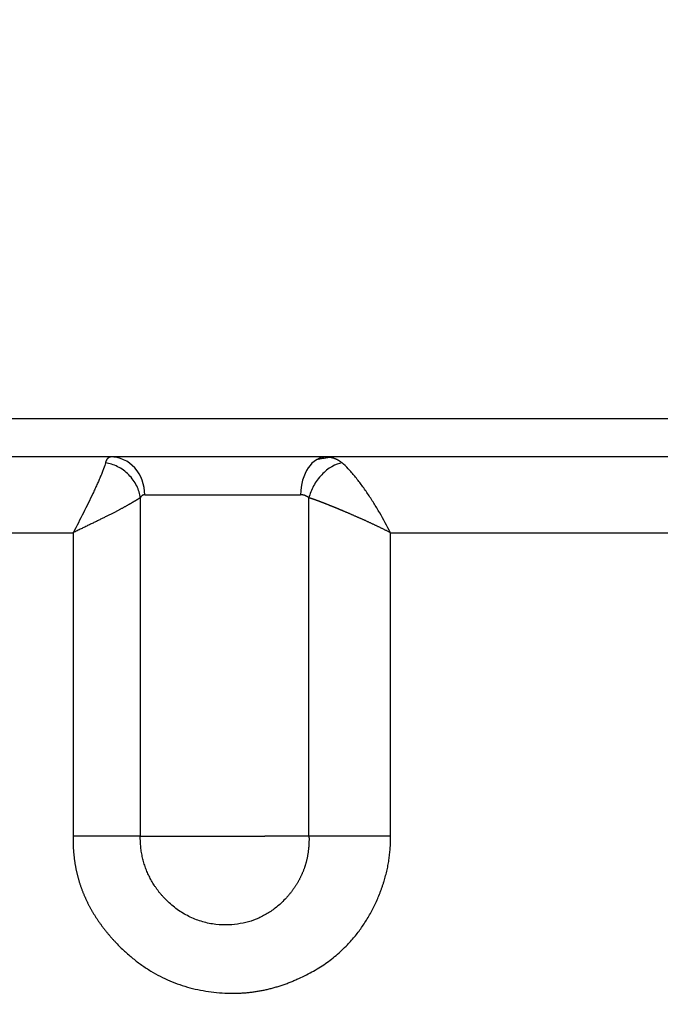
# Model space of a CAD drawing. Header units: millimetres. Extents: x 2915 to 5291, y 1031 to 4391.
# Drawn here: x 4782.65 to 4791.1, y 2247.19 to 2260.24 of the extents above; entities that cross this region are included whole.
import ezdxf

# ---------------------------------------------------------------- set-up
doc = ezdxf.new("R2010")
doc.units = ezdxf.units.MM
doc.styles.get("Standard").update_dxf_attribs({"font": 'arial.ttf'})
doc.dimstyles.new('ISO-25', dxfattribs={"dimtxt": 17, "dimasz": 17, "dimexe": 1.25, "dimexo": 0.625, "dimgap": 5, "dimtad": 1, "dimtih": 1, "dimtoh": 1, "dimdec": 1, "dimdsep": 46, "dimtxsty": 'Standard', "dimcen": 0, "dimclrd": 3, "dimclre": 3, "dimclrt": 4, "dimadec": 0, "dimazin": 0, "dimtfac": 1, "dimtdec": 1, "dimtmove": 0, "dimatfit": 3, "dimfxl": 1, "dimarcsym": 0})

# ---------------------------------------------------------------- blocks, each defined once
blk = doc.blocks.new('*D11')
at = {"color": 3, "lineweight": -2, "transparency": 16777216}
for p, q in [((4462.48, 3133.446), (4222.196, 3133.446)), ((4223.446, 3116.446), (4223.446, 2549.911)), ((4223.446, 1951.089), (4223.446, 2517.623)), ((4801.666, 1934.089), (4222.196, 1934.089))]:
    blk.add_line(p, q, dxfattribs=at)
at = {"color": 3, "transparency": 16777216}
for points in [[(4220.612, 3116.446), (4226.279, 3116.446), (4223.446, 3133.446)], [(4220.612, 1951.089), (4226.279, 1951.089), (4223.446, 1934.089)]]:
    blk.add_solid(points, dxfattribs=at)
at = {"layer": 'Defpoints', "color": 0, "transparency": 16777216}
for p in [(4463.105, 3133.446), (4223.446, 1934.089), (4802.291, 1934.089)]:
    blk.add_point(p, dxfattribs=at)
at = {"color": 4, "transparency": 16777216, "insert": (4223.446, 2533.767), "char_height": 17, "attachment_point": 5}
blk.add_mtext('(1180~1430)', dxfattribs=at)

msp = doc.modelspace()

# ---------------------------------------------------------------- linework, layer by layer
at = {"linetype": 'Continuous', "lineweight": 13, "extrusion": (0, 1, 0)}
for p, q in [((4799.541, 2254.983), (4765.041, 2254.983)), ((4784.299, 2253.983), (4786.356, 2253.983)), ((4784.24, 2253.943), (4784.24, 2249.483)), ((4786.465, 2249.483), (4786.465, 2253.943)), ((4778.858, 2253.483), (4783.355, 2253.483)), ((4783.355, 2253.483), (4783.355, 2249.483)), ((4787.541, 2253.483), (4791.595, 2253.483)), ((4787.541, 2249.483), (4787.541, 2253.483))]:
    msp.add_line(p, q, dxfattribs=at)
at = {"linetype": 'Continuous', "lineweight": 18, "extrusion": (0, 1, 0)}
msp.add_line((4799.041, 2254.483), (4765.541, 2254.483), dxfattribs=at)
at = {"linetype": 'Continuous', "lineweight": 13}
for centre, major_axis, ratio, start_param, end_param in [((4783.848, 2253.983), (0, -0.5), 0.903159, 1.570796, 3.141593), ((4786.695, 2253.983), (0, 0.5), 0.678686, 0, 1.570796)]:
    msp.add_ellipse(centre, major_axis=major_axis, ratio=ratio, start_param=start_param, end_param=end_param, dxfattribs=at)
for points, knots in [([(4783.784, 2254.404), (4783.784, 2254.406), (4783.786, 2254.41), (4783.787, 2254.415), (4783.789, 2254.421), (4783.791, 2254.426), (4783.793, 2254.431), (4783.796, 2254.436), (4783.798, 2254.44), (4783.8, 2254.445), (4783.802, 2254.449), (4783.804, 2254.453), (4783.807, 2254.456), (4783.809, 2254.46), (4783.812, 2254.463), (4783.814, 2254.466), (4783.817, 2254.468), (4783.819, 2254.471), (4783.822, 2254.473), (4783.824, 2254.475), (4783.827, 2254.477), (4783.83, 2254.479), (4783.833, 2254.48), (4783.836, 2254.481), (4783.839, 2254.482), (4783.842, 2254.482), (4783.845, 2254.483), (4783.847, 2254.483), (4783.848, 2254.483)], [0, 0, 0, 0, 0.037952, 0.075942, 0.113969, 0.152035, 0.190139, 0.228283, 0.266466, 0.304689, 0.342953, 0.381257, 0.419603, 0.45799, 0.496419, 0.534891, 0.573406, 0.611964, 0.650565, 0.689211, 0.7279, 0.766635, 0.805414, 0.844239, 0.88311, 0.922027, 0.96099, 1, 1, 1, 1]), ([(4783.784, 2254.404), (4783.777, 2254.381), (4783.763, 2254.341), (4783.739, 2254.278), (4783.718, 2254.227), (4783.694, 2254.173), (4783.669, 2254.117), (4783.643, 2254.059), (4783.605, 2253.978), (4783.555, 2253.874), (4783.512, 2253.788), (4783.447, 2253.659), (4783.401, 2253.571), (4783.355, 2253.483)], [0, 0, 0, 0, 0.125, 0.1875, 0.25, 0.3125, 0.375, 0.4375, 0.5, 0.625, 0.75, 0.75, 1, 1, 1, 1]), ([(4784.24, 2253.943), (4784.234, 2253.994), (4784.211, 2254.075), (4784.15, 2254.178), (4784.09, 2254.249), (4784.02, 2254.309), (4783.916, 2254.371), (4783.835, 2254.396), (4783.784, 2254.404)], [0, 0, 0, 0, 0.250916, 0.37638, 0.501844, 0.627308, 0.752771, 1, 1, 1, 1]), ([(4786.902, 2254.404), (4786.86, 2254.396), (4786.791, 2254.371), (4786.698, 2254.309), (4786.632, 2254.249), (4786.573, 2254.178), (4786.508, 2254.075), (4786.478, 2253.994), (4786.465, 2253.943)], [0, 0, 0, 0, 0.24716, 0.372636, 0.498111, 0.623586, 0.749061, 1, 1, 1, 1]), ([(4787.541, 2253.483), (4787.496, 2253.571), (4787.449, 2253.659), (4787.373, 2253.788), (4787.321, 2253.874), (4787.253, 2253.978), (4787.198, 2254.059), (4787.156, 2254.117), (4787.113, 2254.173), (4787.07, 2254.227), (4787.027, 2254.278), (4786.97, 2254.341), (4786.929, 2254.381), (4786.902, 2254.404)], [0, 0, 0, 0, 0.25, 0.25, 0.375, 0.5, 0.5625, 0.625, 0.6875, 0.75, 0.8125, 0.875, 1, 1, 1, 1]), ([(4784.299, 2253.983), (4784.298, 2253.983), (4784.295, 2253.983), (4784.291, 2253.982), (4784.288, 2253.982), (4784.284, 2253.981), (4784.28, 2253.98), (4784.277, 2253.978), (4784.273, 2253.977), (4784.27, 2253.975), (4784.266, 2253.973), (4784.263, 2253.971), (4784.26, 2253.968), (4784.257, 2253.965), (4784.254, 2253.962), (4784.251, 2253.959), (4784.248, 2253.955), (4784.245, 2253.952), (4784.243, 2253.948), (4784.241, 2253.945), (4784.24, 2253.943)], [0, 0, 0, 0, 0.05692, 0.11346, 0.169659, 0.225558, 0.281196, 0.336616, 0.39186, 0.446968, 0.501984, 0.55695, 0.611909, 0.666904, 0.721978, 0.777173, 0.83253, 0.888093, 0.943903, 1, 1, 1, 1]), ([(4786.465, 2253.943), (4786.463, 2253.945), (4786.46, 2253.948), (4786.454, 2253.952), (4786.449, 2253.955), (4786.443, 2253.959), (4786.438, 2253.962), (4786.432, 2253.965), (4786.426, 2253.968), (4786.42, 2253.971), (4786.414, 2253.973), (4786.408, 2253.975), (4786.402, 2253.977), (4786.395, 2253.978), (4786.389, 2253.98), (4786.383, 2253.981), (4786.376, 2253.982), (4786.369, 2253.982), (4786.363, 2253.983), (4786.358, 2253.983), (4786.356, 2253.983)], [0, 0, 0, 0, 0.056097, 0.111907, 0.16747, 0.222827, 0.278022, 0.333096, 0.388091, 0.44305, 0.498016, 0.553032, 0.60814, 0.663384, 0.718804, 0.774442, 0.830341, 0.88654, 0.94308, 1, 1, 1, 1]), ([(4784.24, 2253.943), (4784.239, 2253.942), (4784.236, 2253.941), (4784.231, 2253.938), (4784.225, 2253.934), (4784.22, 2253.931), (4784.214, 2253.927), (4784.208, 2253.924), (4784.202, 2253.92), (4784.195, 2253.916), (4784.188, 2253.911), (4784.181, 2253.907), (4784.173, 2253.902), (4784.165, 2253.897), (4784.157, 2253.893), (4784.148, 2253.887), (4784.139, 2253.882), (4784.13, 2253.876), (4784.12, 2253.871), (4784.11, 2253.865), (4784.099, 2253.859), (4784.088, 2253.853), (4784.077, 2253.846), (4784.065, 2253.84), (4784.053, 2253.833), (4784.04, 2253.826), (4784.027, 2253.819), (4784.014, 2253.811), (4784, 2253.804), (4783.985, 2253.796), (4783.971, 2253.788), (4783.955, 2253.78), (4783.94, 2253.772), (4783.924, 2253.764), (4783.907, 2253.755), (4783.89, 2253.746), (4783.873, 2253.738), (4783.855, 2253.728), (4783.836, 2253.719), (4783.818, 2253.71), (4783.798, 2253.7), (4783.779, 2253.69), (4783.758, 2253.68), (4783.738, 2253.67), (4783.717, 2253.66), (4783.695, 2253.649), (4783.674, 2253.638), (4783.651, 2253.627), (4783.629, 2253.616), (4783.605, 2253.605), (4783.582, 2253.594), (4783.558, 2253.582), (4783.534, 2253.57), (4783.509, 2253.558), (4783.484, 2253.546), (4783.459, 2253.534), (4783.433, 2253.521), (4783.407, 2253.509), (4783.381, 2253.496), (4783.364, 2253.487), (4783.355, 2253.483)], [0, 0, 0, 0, 0.011436, 0.023066, 0.03489, 0.046909, 0.059124, 0.071536, 0.084146, 0.096954, 0.109961, 0.123168, 0.136575, 0.150183, 0.163993, 0.178005, 0.192219, 0.206636, 0.221257, 0.236081, 0.251111, 0.266345, 0.281784, 0.297429, 0.31328, 0.329338, 0.345602, 0.362073, 0.378752, 0.395638, 0.412733, 0.430036, 0.447547, 0.465267, 0.483197, 0.501335, 0.519684, 0.538242, 0.55701, 0.575989, 0.595178, 0.614577, 0.634188, 0.65401, 0.674043, 0.694287, 0.714743, 0.735411, 0.756291, 0.777383, 0.798687, 0.820204, 0.841933, 0.863875, 0.886029, 0.908397, 0.930978, 0.953772, 0.976779, 1, 1, 1, 1]), ([(4787.541, 2253.483), (4787.535, 2253.485), (4787.525, 2253.491), (4787.51, 2253.499), (4787.495, 2253.506), (4787.479, 2253.514), (4787.464, 2253.522), (4787.449, 2253.529), (4787.433, 2253.537), (4787.418, 2253.544), (4787.403, 2253.552), (4787.388, 2253.559), (4787.373, 2253.566), (4787.358, 2253.573), (4787.343, 2253.58), (4787.328, 2253.587), (4787.313, 2253.594), (4787.298, 2253.601), (4787.283, 2253.608), (4787.268, 2253.615), (4787.254, 2253.622), (4787.239, 2253.628), (4787.225, 2253.635), (4787.21, 2253.642), (4787.196, 2253.648), (4787.182, 2253.654), (4787.167, 2253.661), (4787.153, 2253.667), (4787.139, 2253.673), (4787.125, 2253.679), (4787.112, 2253.685), (4787.098, 2253.691), (4787.084, 2253.697), (4787.071, 2253.703), (4787.057, 2253.709), (4787.044, 2253.715), (4787.031, 2253.72), (4787.018, 2253.726), (4787.005, 2253.732), (4786.992, 2253.737), (4786.979, 2253.743), (4786.967, 2253.748), (4786.954, 2253.753), (4786.942, 2253.758), (4786.93, 2253.764), (4786.918, 2253.769), (4786.906, 2253.774), (4786.894, 2253.779), (4786.882, 2253.784), (4786.871, 2253.788), (4786.859, 2253.793), (4786.848, 2253.798), (4786.837, 2253.802), (4786.825, 2253.807), (4786.815, 2253.812), (4786.804, 2253.816), (4786.793, 2253.82), (4786.782, 2253.825), (4786.772, 2253.829), (4786.762, 2253.833), (4786.752, 2253.837), (4786.742, 2253.841), (4786.732, 2253.845), (4786.722, 2253.849), (4786.712, 2253.853), (4786.703, 2253.857), (4786.693, 2253.861), (4786.684, 2253.864), (4786.675, 2253.868), (4786.666, 2253.871), (4786.657, 2253.875), (4786.648, 2253.878), (4786.64, 2253.881), (4786.631, 2253.885), (4786.623, 2253.888), (4786.615, 2253.891), (4786.607, 2253.894), (4786.599, 2253.897), (4786.591, 2253.9), (4786.583, 2253.903), (4786.576, 2253.906), (4786.568, 2253.908), (4786.561, 2253.911), (4786.554, 2253.914), (4786.547, 2253.916), (4786.54, 2253.919), (4786.533, 2253.921), (4786.526, 2253.923), (4786.52, 2253.926), (4786.513, 2253.928), (4786.507, 2253.93), (4786.5, 2253.932), (4786.494, 2253.934), (4786.488, 2253.936), (4786.482, 2253.938), (4786.476, 2253.94), (4786.471, 2253.942), (4786.467, 2253.943), (4786.465, 2253.943)], [0, 0, 0, 0, 0.014055, 0.028032, 0.041931, 0.055752, 0.069496, 0.083161, 0.096749, 0.110259, 0.123691, 0.137045, 0.150322, 0.163521, 0.176643, 0.189687, 0.202653, 0.215542, 0.228353, 0.241087, 0.253743, 0.266322, 0.278824, 0.291248, 0.303595, 0.315864, 0.328057, 0.340172, 0.35221, 0.364171, 0.376055, 0.387862, 0.399592, 0.411245, 0.422822, 0.434321, 0.445744, 0.457089, 0.468358, 0.479551, 0.490667, 0.501706, 0.512669, 0.523555, 0.534365, 0.545099, 0.555756, 0.566337, 0.576842, 0.587271, 0.597624, 0.6079, 0.618101, 0.628226, 0.638276, 0.648249, 0.658147, 0.667969, 0.677716, 0.687388, 0.696984, 0.706505, 0.71595, 0.725321, 0.734617, 0.743837, 0.752983, 0.762054, 0.77105, 0.779972, 0.78882, 0.797593, 0.806292, 0.814916, 0.823467, 0.831944, 0.840347, 0.848676, 0.856931, 0.865114, 0.873223, 0.881258, 0.889221, 0.897111, 0.904928, 0.912672, 0.920344, 0.927944, 0.935471, 0.942926, 0.95031, 0.957622, 0.964863, 0.972032, 0.97913, 0.986157, 0.993114, 1, 1, 1, 1])]:
    msp.add_open_spline(points, degree=3, knots=knots, dxfattribs=at)
at = {"linetype": 'Continuous', "lineweight": 18}
msp.add_open_spline([(4786.754, 2254.478), (4786.571, 2254.448)], degree=1, dxfattribs=at)
for points, knots in [([(4786.695, 2254.483), (4786.698, 2254.483), (4786.704, 2254.483), (4786.712, 2254.482), (4786.721, 2254.482), (4786.73, 2254.481), (4786.738, 2254.48), (4786.747, 2254.479), (4786.755, 2254.477), (4786.763, 2254.475), (4786.772, 2254.473), (4786.78, 2254.471), (4786.788, 2254.468), (4786.796, 2254.466), (4786.804, 2254.463), (4786.812, 2254.46), (4786.82, 2254.456), (4786.828, 2254.453), (4786.836, 2254.449), (4786.843, 2254.445), (4786.851, 2254.44), (4786.858, 2254.436), (4786.866, 2254.431), (4786.873, 2254.426), (4786.881, 2254.421), (4786.888, 2254.415), (4786.895, 2254.41), (4786.9, 2254.406), (4786.902, 2254.404)], [0, 0, 0, 0, 0.03901, 0.077973, 0.11689, 0.155761, 0.194586, 0.233365, 0.2721, 0.310789, 0.349435, 0.388036, 0.426594, 0.465109, 0.503581, 0.54201, 0.580397, 0.618743, 0.657047, 0.695311, 0.733534, 0.771717, 0.809861, 0.847965, 0.886031, 0.924058, 0.962048, 1, 1, 1, 1]), ([(4783.355, 2249.483), (4783.355, 2249.477), (4783.354, 2249.464), (4783.354, 2249.445), (4783.354, 2249.426), (4783.354, 2249.408), (4783.354, 2249.389), (4783.355, 2249.371), (4783.355, 2249.352), (4783.356, 2249.334), (4783.357, 2249.316), (4783.358, 2249.297), (4783.36, 2249.279), (4783.361, 2249.261), (4783.363, 2249.243), (4783.365, 2249.225), (4783.367, 2249.207), (4783.369, 2249.189), (4783.371, 2249.171), (4783.374, 2249.154), (4783.376, 2249.136), (4783.379, 2249.118), (4783.382, 2249.1), (4783.385, 2249.083), (4783.389, 2249.065), (4783.392, 2249.048), (4783.396, 2249.03), (4783.4, 2249.013), (4783.404, 2248.995), (4783.408, 2248.978), (4783.412, 2248.961), (4783.417, 2248.944), (4783.421, 2248.927), (4783.426, 2248.909), (4783.431, 2248.892), (4783.436, 2248.875), (4783.442, 2248.859), (4783.447, 2248.842), (4783.453, 2248.825), (4783.459, 2248.808), (4783.465, 2248.791), (4783.471, 2248.775), (4783.477, 2248.758), (4783.484, 2248.741), (4783.491, 2248.725), (4783.497, 2248.708), (4783.504, 2248.692), (4783.512, 2248.676), (4783.519, 2248.659), (4783.527, 2248.643), (4783.534, 2248.627), (4783.542, 2248.611), (4783.55, 2248.595), (4783.558, 2248.578), (4783.567, 2248.562), (4783.575, 2248.546), (4783.584, 2248.531), (4783.593, 2248.515), (4783.602, 2248.499), (4783.611, 2248.483), (4783.62, 2248.467), (4783.63, 2248.452), (4783.64, 2248.436), (4783.65, 2248.42), (4783.66, 2248.405), (4783.67, 2248.389), (4783.68, 2248.374), (4783.691, 2248.359), (4783.702, 2248.343), (4783.712, 2248.328), (4783.724, 2248.313), (4783.735, 2248.297), (4783.746, 2248.282), (4783.758, 2248.267), (4783.769, 2248.252), (4783.781, 2248.237), (4783.793, 2248.222), (4783.806, 2248.207), (4783.818, 2248.192), (4783.831, 2248.177), (4783.843, 2248.163), (4783.856, 2248.148), (4783.869, 2248.133), (4783.882, 2248.119), (4783.896, 2248.104), (4783.909, 2248.089), (4783.953, 2248.043), (4784.03, 2247.968), (4784.142, 2247.87), (4784.258, 2247.782), (4784.378, 2247.703), (4784.502, 2247.634), (4784.629, 2247.575), (4784.76, 2247.524), (4784.895, 2247.483), (4785.033, 2247.451), (4785.175, 2247.428), (4785.321, 2247.415), (4785.436, 2247.411), (4785.521, 2247.412), (4785.573, 2247.414), (4785.625, 2247.418), (4785.677, 2247.423), (4785.73, 2247.429), (4785.782, 2247.437), (4785.835, 2247.446), (4785.887, 2247.457), (4785.939, 2247.469), (4785.992, 2247.483), (4786.045, 2247.498), (4786.097, 2247.515), (4786.15, 2247.533), (4786.203, 2247.552), (4786.255, 2247.573), (4786.357, 2247.616), (4786.503, 2247.688), (4786.682, 2247.799), (4786.845, 2247.924), (4786.962, 2248.036), (4787.041, 2248.125), (4787.091, 2248.185), (4787.138, 2248.247), (4787.183, 2248.311), (4787.225, 2248.377), (4787.266, 2248.444), (4787.304, 2248.514), (4787.339, 2248.586), (4787.373, 2248.66), (4787.398, 2248.723), (4787.417, 2248.774), (4787.431, 2248.812), (4787.444, 2248.85), (4787.456, 2248.888), (4787.467, 2248.925), (4787.477, 2248.963), (4787.487, 2249.001), (4787.496, 2249.038), (4787.504, 2249.076), (4787.511, 2249.113), (4787.518, 2249.15), (4787.523, 2249.187), (4787.528, 2249.225), (4787.532, 2249.262), (4787.536, 2249.298), (4787.538, 2249.335), (4787.54, 2249.372), (4787.541, 2249.409), (4787.541, 2249.446), (4787.541, 2249.471), (4787.541, 2249.483)], [0, 0, 0, 0, 0.002878, 0.005732, 0.008566, 0.011383, 0.014184, 0.016973, 0.019751, 0.022522, 0.025286, 0.028044, 0.030797, 0.033545, 0.036287, 0.039024, 0.041757, 0.044485, 0.047209, 0.049928, 0.052644, 0.055356, 0.058065, 0.060771, 0.063473, 0.066173, 0.06887, 0.071565, 0.074258, 0.076949, 0.079638, 0.082325, 0.085012, 0.087697, 0.090382, 0.093066, 0.095751, 0.098436, 0.101121, 0.103807, 0.106495, 0.109184, 0.111875, 0.114567, 0.117263, 0.119961, 0.122662, 0.125366, 0.128074, 0.130786, 0.133502, 0.136222, 0.138947, 0.141677, 0.144412, 0.147152, 0.149898, 0.15265, 0.155408, 0.158173, 0.160944, 0.163722, 0.166507, 0.1693, 0.1721, 0.174908, 0.177724, 0.180549, 0.183382, 0.186224, 0.189076, 0.191936, 0.194807, 0.197687, 0.200577, 0.203477, 0.206388, 0.209309, 0.212242, 0.215185, 0.21814, 0.221106, 0.224083, 0.227073, 0.230075, 0.233088, 0.236115, 0.259211, 0.281744, 0.303818, 0.325544, 0.347035, 0.368405, 0.389767, 0.411231, 0.432905, 0.45489, 0.477285, 0.50018, 0.508211, 0.51626, 0.524332, 0.532433, 0.540569, 0.548746, 0.556969, 0.565245, 0.573578, 0.581975, 0.59044, 0.598979, 0.607598, 0.6163, 0.625092, 0.633978, 0.667765, 0.70032, 0.731966, 0.763064, 0.775029, 0.786975, 0.798922, 0.81089, 0.822897, 0.834966, 0.847116, 0.859369, 0.871743, 0.884257, 0.890425, 0.896538, 0.902601, 0.908614, 0.914581, 0.920503, 0.926383, 0.932222, 0.938022, 0.943786, 0.949513, 0.955207, 0.96087, 0.966504, 0.97211, 0.977692, 0.983254, 0.988813, 0.994388, 1, 1, 1, 1]), ([(4784.24, 2249.483), (4784.238, 2249.483), (4784.234, 2249.483), (4784.228, 2249.483), (4784.222, 2249.483), (4784.215, 2249.483), (4784.208, 2249.483), (4784.201, 2249.483), (4784.194, 2249.484), (4784.186, 2249.484), (4784.178, 2249.484), (4784.17, 2249.484), (4784.162, 2249.484), (4784.154, 2249.484), (4784.145, 2249.484), (4784.136, 2249.484), (4784.127, 2249.483), (4784.118, 2249.483), (4784.108, 2249.483), (4784.098, 2249.483), (4784.088, 2249.483), (4784.078, 2249.483), (4784.067, 2249.483), (4784.057, 2249.483), (4784.046, 2249.483), (4784.035, 2249.483), (4784.023, 2249.483), (4784.012, 2249.483), (4784, 2249.483), (4783.988, 2249.483), (4783.976, 2249.483), (4783.963, 2249.483), (4783.951, 2249.483), (4783.938, 2249.483), (4783.924, 2249.483), (4783.911, 2249.483), (4783.894, 2249.483), (4783.872, 2249.483), (4783.847, 2249.483), (4783.82, 2249.483), (4783.794, 2249.482), (4783.767, 2249.482), (4783.74, 2249.482), (4783.712, 2249.482), (4783.684, 2249.482), (4783.656, 2249.482), (4783.628, 2249.482), (4783.599, 2249.482), (4783.569, 2249.482), (4783.54, 2249.482), (4783.51, 2249.482), (4783.479, 2249.483), (4783.449, 2249.483), (4783.418, 2249.483), (4783.386, 2249.483), (4783.365, 2249.483), (4783.355, 2249.483)], [0, 0, 0, 0, 0.015139, 0.030253, 0.045324, 0.060331, 0.07526, 0.0901, 0.10485, 0.11951, 0.134084, 0.148573, 0.162988, 0.177335, 0.191623, 0.205859, 0.220052, 0.234211, 0.248345, 0.262461, 0.276565, 0.290664, 0.304762, 0.318864, 0.332974, 0.347097, 0.361236, 0.375394, 0.389576, 0.403785, 0.418023, 0.432293, 0.446598, 0.460941, 0.475324, 0.48975, 0.504222, 0.530853, 0.557264, 0.583489, 0.60956, 0.635508, 0.661359, 0.687142, 0.712882, 0.738603, 0.764329, 0.790084, 0.815891, 0.841774, 0.867756, 0.89386, 0.920111, 0.946535, 0.973155, 1, 1, 1, 1]), ([(4784.24, 2249.483), (4784.267, 2249.483), (4784.302, 2249.483), (4784.386, 2249.483), (4784.435, 2249.483), (4784.547, 2249.483), (4784.609, 2249.483), (4784.743, 2249.483), (4784.815, 2249.483), (4784.967, 2249.483), (4785.047, 2249.483), (4785.211, 2249.483), (4785.295, 2249.483), (4785.465, 2249.483), (4785.55, 2249.483), (4785.719, 2249.483), (4785.802, 2249.483), (4785.883, 2249.483)], [0, 0, 0, 0, 0.125, 0.125, 0.25, 0.25, 0.375, 0.375, 0.5, 0.5, 0.625, 0.625, 0.75, 0.75, 0.875, 0.875, 1, 1, 1, 1]), ([(4786.465, 2249.483), (4786.465, 2249.477), (4786.466, 2249.467), (4786.466, 2249.45), (4786.466, 2249.434), (4786.466, 2249.418), (4786.465, 2249.402), (4786.465, 2249.387), (4786.464, 2249.371), (4786.463, 2249.355), (4786.462, 2249.339), (4786.461, 2249.324), (4786.459, 2249.308), (4786.457, 2249.293), (4786.455, 2249.278), (4786.453, 2249.263), (4786.451, 2249.247), (4786.448, 2249.232), (4786.446, 2249.217), (4786.443, 2249.203), (4786.44, 2249.188), (4786.436, 2249.173), (4786.433, 2249.159), (4786.429, 2249.144), (4786.425, 2249.129), (4786.421, 2249.115), (4786.417, 2249.101), (4786.412, 2249.086), (4786.408, 2249.072), (4786.403, 2249.058), (4786.398, 2249.044), (4786.392, 2249.03), (4786.387, 2249.016), (4786.381, 2249.002), (4786.375, 2248.988), (4786.369, 2248.974), (4786.363, 2248.96), (4786.356, 2248.947), (4786.349, 2248.933), (4786.343, 2248.92), (4786.335, 2248.906), (4786.328, 2248.893), (4786.321, 2248.879), (4786.313, 2248.866), (4786.305, 2248.853), (4786.297, 2248.84), (4786.289, 2248.827), (4786.28, 2248.814), (4786.271, 2248.801), (4786.262, 2248.788), (4786.253, 2248.776), (4786.244, 2248.763), (4786.235, 2248.75), (4786.225, 2248.738), (4786.215, 2248.726), (4786.205, 2248.713), (4786.195, 2248.701), (4786.184, 2248.689), (4786.174, 2248.677), (4786.131, 2248.631), (4786.054, 2248.557), (4785.933, 2248.469), (4785.804, 2248.4), (4785.667, 2248.35), (4785.522, 2248.32), (4785.362, 2248.308), (4785.193, 2248.32), (4785.021, 2248.362), (4784.858, 2248.431), (4784.705, 2248.528), (4784.604, 2248.618), (4784.544, 2248.681), (4784.52, 2248.708), (4784.497, 2248.735), (4784.475, 2248.763), (4784.454, 2248.792), (4784.434, 2248.821), (4784.415, 2248.85), (4784.397, 2248.88), (4784.38, 2248.91), (4784.364, 2248.941), (4784.349, 2248.972), (4784.335, 2249.003), (4784.321, 2249.034), (4784.309, 2249.066), (4784.298, 2249.099), (4784.288, 2249.131), (4784.278, 2249.164), (4784.27, 2249.198), (4784.263, 2249.232), (4784.257, 2249.266), (4784.251, 2249.301), (4784.247, 2249.337), (4784.244, 2249.372), (4784.242, 2249.409), (4784.24, 2249.446), (4784.24, 2249.47), (4784.24, 2249.483)], [0, 0, 0, 0, 0.004441, 0.008873, 0.013296, 0.017706, 0.022103, 0.026485, 0.030851, 0.035198, 0.039527, 0.043837, 0.048126, 0.052394, 0.056644, 0.060876, 0.065093, 0.069296, 0.073488, 0.077672, 0.081848, 0.086017, 0.090181, 0.094341, 0.098499, 0.102654, 0.106809, 0.110964, 0.115119, 0.119277, 0.123437, 0.1276, 0.131768, 0.13594, 0.140119, 0.144304, 0.148496, 0.152696, 0.156905, 0.161122, 0.16535, 0.169587, 0.173835, 0.178094, 0.182364, 0.186646, 0.190941, 0.195249, 0.19957, 0.203905, 0.208254, 0.212618, 0.216997, 0.221392, 0.225802, 0.23023, 0.234674, 0.239136, 0.243615, 0.248113, 0.291813, 0.333584, 0.374371, 0.414988, 0.456183, 0.498677, 0.549182, 0.598039, 0.6465, 0.695908, 0.747803, 0.757888, 0.767887, 0.777805, 0.787648, 0.79742, 0.807127, 0.816775, 0.82637, 0.835918, 0.845424, 0.854895, 0.864339, 0.873765, 0.883182, 0.892599, 0.902028, 0.911479, 0.920965, 0.930503, 0.940111, 0.949815, 0.959638, 0.969578, 0.979629, 0.989776, 1, 1, 1, 1]), ([(4786.465, 2249.483), (4786.461, 2249.483), (4786.453, 2249.483), (4786.44, 2249.483), (4786.427, 2249.483), (4786.414, 2249.483), (4786.401, 2249.483), (4786.388, 2249.482), (4786.375, 2249.482), (4786.362, 2249.482), (4786.348, 2249.482), (4786.334, 2249.482), (4786.321, 2249.482), (4786.307, 2249.482), (4786.293, 2249.482), (4786.279, 2249.482), (4786.265, 2249.482), (4786.25, 2249.482), (4786.236, 2249.482), (4786.221, 2249.482), (4786.207, 2249.482), (4786.192, 2249.482), (4786.178, 2249.482), (4786.163, 2249.483), (4786.148, 2249.483), (4786.133, 2249.483), (4786.118, 2249.483), (4786.103, 2249.483), (4786.088, 2249.483), (4786.072, 2249.483), (4786.057, 2249.483), (4786.041, 2249.483), (4786.026, 2249.483), (4786.01, 2249.483), (4785.995, 2249.483), (4785.979, 2249.483), (4785.963, 2249.483), (4785.947, 2249.483), (4785.931, 2249.483), (4785.915, 2249.483), (4785.899, 2249.483), (4785.888, 2249.483), (4785.883, 2249.483)], [0, 0, 0, 0, 0.026738, 0.053382, 0.079928, 0.106371, 0.13271, 0.158941, 0.185064, 0.211076, 0.236979, 0.262772, 0.288457, 0.314035, 0.339508, 0.364877, 0.390144, 0.415313, 0.440387, 0.465369, 0.490264, 0.515074, 0.539804, 0.56446, 0.589044, 0.613561, 0.638017, 0.662414, 0.686757, 0.711048, 0.735293, 0.759494, 0.783656, 0.807782, 0.831877, 0.855944, 0.879988, 0.904013, 0.928023, 0.952021, 0.976012, 1, 1, 1, 1]), ([(4787.541, 2249.483), (4787.536, 2249.483), (4787.526, 2249.483), (4787.512, 2249.483), (4787.497, 2249.483), (4787.483, 2249.483), (4787.468, 2249.483), (4787.454, 2249.483), (4787.439, 2249.483), (4787.425, 2249.483), (4787.41, 2249.482), (4787.396, 2249.482), (4787.382, 2249.482), (4787.367, 2249.482), (4787.353, 2249.482), (4787.338, 2249.482), (4787.324, 2249.482), (4787.309, 2249.482), (4787.295, 2249.482), (4787.28, 2249.482), (4787.266, 2249.482), (4787.251, 2249.482), (4787.237, 2249.482), (4787.222, 2249.482), (4787.208, 2249.482), (4787.193, 2249.482), (4787.179, 2249.482), (4787.164, 2249.482), (4787.15, 2249.482), (4787.135, 2249.482), (4787.121, 2249.482), (4787.106, 2249.482), (4787.092, 2249.482), (4787.077, 2249.482), (4787.063, 2249.483), (4787.048, 2249.483), (4787.034, 2249.483), (4787.019, 2249.483), (4787.005, 2249.483), (4786.99, 2249.483), (4786.976, 2249.483), (4786.955, 2249.483), (4786.928, 2249.483), (4786.894, 2249.483), (4786.862, 2249.483), (4786.829, 2249.483), (4786.798, 2249.483), (4786.767, 2249.483), (4786.737, 2249.483), (4786.707, 2249.483), (4786.678, 2249.483), (4786.649, 2249.483), (4786.621, 2249.484), (4786.594, 2249.484), (4786.567, 2249.484), (4786.54, 2249.483), (4786.515, 2249.483), (4786.489, 2249.483), (4786.473, 2249.483), (4786.465, 2249.483)], [0, 0, 0, 0, 0.012776, 0.025499, 0.03817, 0.050794, 0.063373, 0.07591, 0.088408, 0.100868, 0.113294, 0.125689, 0.138055, 0.150395, 0.162711, 0.175006, 0.187282, 0.199541, 0.211787, 0.224022, 0.236248, 0.248468, 0.260684, 0.272898, 0.285114, 0.297334, 0.30956, 0.321796, 0.334043, 0.346305, 0.358585, 0.370885, 0.383208, 0.395557, 0.407935, 0.420347, 0.432794, 0.44528, 0.457809, 0.470385, 0.48301, 0.49569, 0.525433, 0.554995, 0.5844, 0.61367, 0.642833, 0.671916, 0.700954, 0.729985, 0.759053, 0.788215, 0.817545, 0.847117, 0.877, 0.907249, 0.937878, 0.968843, 1, 1, 1, 1])]:
    msp.add_open_spline(points, degree=3, knots=knots, dxfattribs=at)

# ---------------------------------------------------------------- dimensions: what is measured, and where the dimension line sits
dim = msp.add_linear_dim(base=(4223.446, 1934.089), p1=(4463.105, 3133.446), p2=(4802.291, 1934.089), angle=90, text='(1180~1430)', dimstyle='ISO-25')
dim.commit()
dim.dimension.update_dxf_attribs({"geometry": '*D11', "text_midpoint": (4223.446, 2533.767)})

doc.saveas('drawing.dxf')
